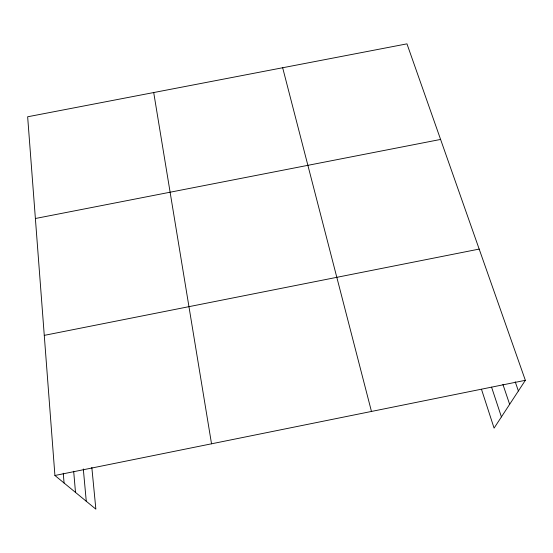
<?xml version="1.0" encoding="UTF-8"?>
<svg xmlns="http://www.w3.org/2000/svg" width="553" height="553" viewBox="0 0 553 553"><rect width="100%" height="100%" fill="white"/><g stroke="black" fill="none" stroke-linecap="round" stroke-linejoin="round"><path stroke-width="0.83" d="M91.826 467.403L95.863 509.147L54.92 475.49L27.65 116.78L406.96 43.853L525.35 380.312L494.085 428.112L481.518 389.416M54.92 475.49L525.35 380.312M44.268 335.367L479.175 249.085M35.385 218.504L440.596 139.439M515.223 381.812L518.382 390.964M502.919 384.418L509.645 404.319M491.569 387.155L501.419 416.907M282.666 67.749L371.464 411.446M153.706 92.545L211.529 443.803M83.303 468.944L86.275 501.267M73.673 471.26L75.505 492.412M63.27 473.244L64.058 482.997"/></g></svg>
